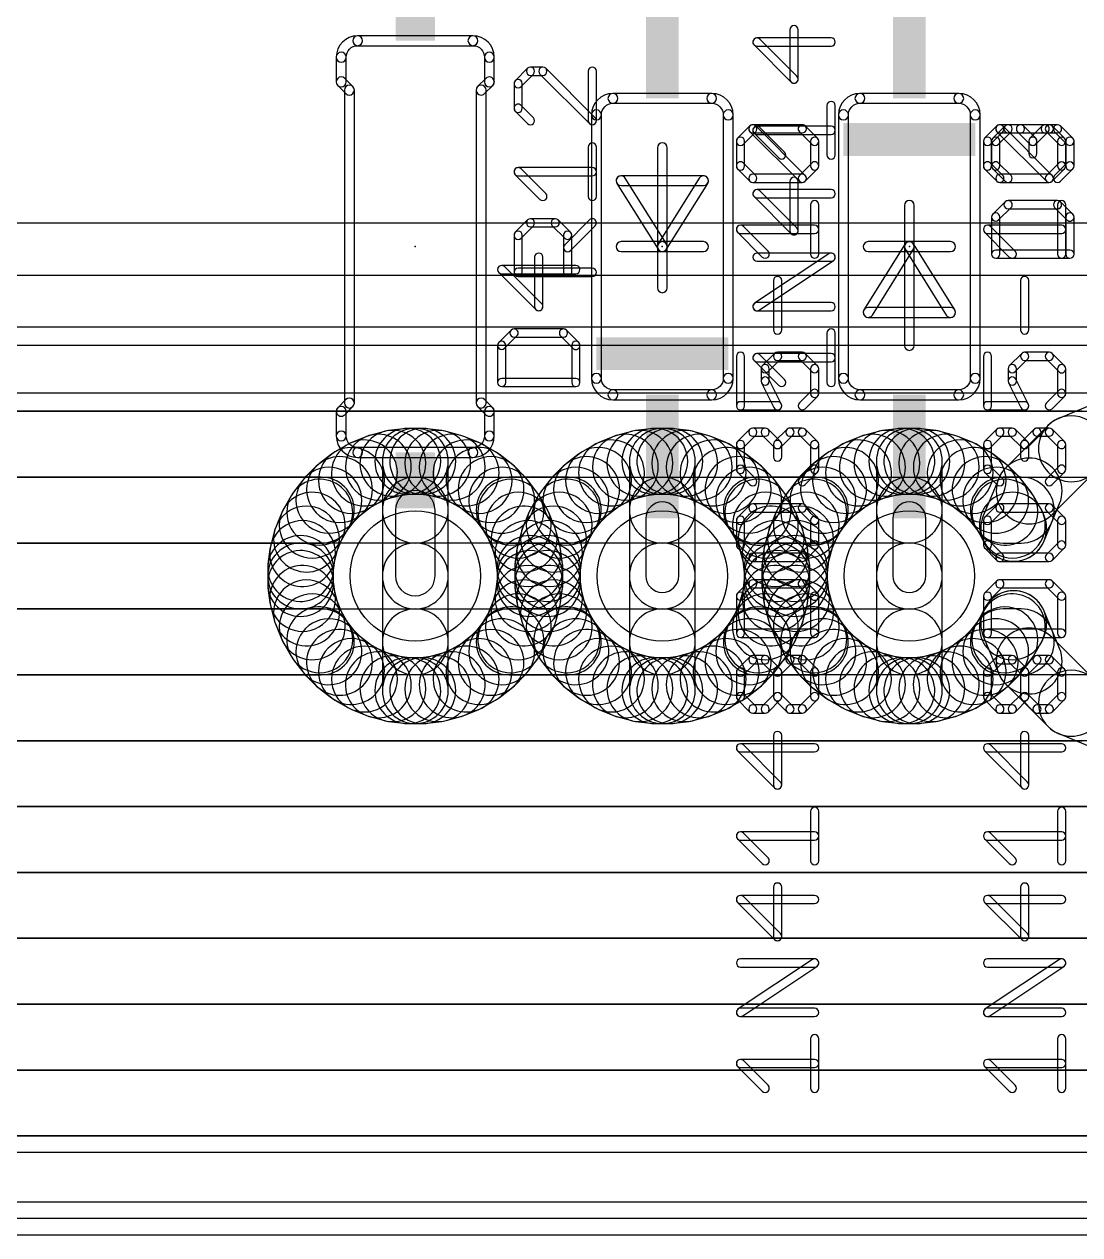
# Model space of a CAD drawing. Extents: x -1 to 100, y 0 to 80.
# Drawn here: x 71.44 to 87.72, y 0 to 18.67 of the extents above; entities that cross this region are included whole.
import ezdxf

# ---------------------------------------------------------------- set-up
doc = ezdxf.new("R2010")
doc.units = 0
for name, color, linetype in [('1', 22, 'CONTINUOUS'), ('17', 82, 'CONTINUOUS'), ('20', 7, 'CONTINUOUS'), ('21', 253, 'CONTINUOUS'), ('23', 7, 'CONTINUOUS'), ('25', 253, 'CONTINUOUS'), ('27', 253, 'CONTINUOUS'), ('51', 253, 'CONTINUOUS')]:
    doc.layers.add(name, color=color, linetype=linetype)

# ---------------------------------------------------------------- blocks, each defined once
blk = doc.blocks.new('RECT')
blk.add_solid([(-0.5, -0.5), (0.5, -0.5), (-0.5, 0.5), (0.5, 0.5)])
blk = doc.blocks.new('ROUNDP')
blk.add_circle((0, 0), 0.5)

msp = doc.modelspace()

# ---------------------------------------------------------------- linework, layer by layer
at = {"layer": '1'}
for points in [[(91.2, 15.6), (66.4, 15.6, 1), (66.4, 14.8), (91.2, 14.8, 1)], [(66.0603, 12.984), (91.5397, 12.984, 1), (91.5397, 14), (66.0603, 14, 1)], [(33.6531, 12.7), (98.1776, 12.7, 1), (98.1776, 13.716), (33.6531, 13.716, 1)], [(88.2452, 12.9437), (87.3946, 12.5914, 1), (87.7834, 11.6527), (88.634, 12.0051, 1)], [(47.1766, 11.684), (87.7579, 11.684, 1), (87.7579, 12.7), (47.1766, 12.7, 1)], [(87.2298, 12.4813), (86.5787, 11.8302, 1), (87.2972, 11.1118), (87.9482, 11.7628, 1)], [(76.7059, 12.3075), (76.4918, 12.2188, 1), (76.8806, 11.2801), (77.0947, 11.3688, 1)], [(76.9928, 12.3888), (76.7689, 12.3288, 1), (77.0318, 11.3475), (77.2557, 11.4075, 1)], [(77.2878, 12.4321), (77.058, 12.4018, 1), (77.1906, 11.3945), (77.4204, 11.4247, 1)], [(77.47, 12.4364), (77.3541, 12.4364, 1), (77.3541, 11.4204), (77.47, 11.4204, 1)], [(77.5859, 12.4364), (77.47, 12.4364, 1), (77.47, 11.4204), (77.5859, 11.4204, 1)], [(76.962, 11.9284), (76.962, 10.16, 1), (77.978, 10.16), (77.978, 11.9284, 1)], [(77.978, 10.16), (77.978, 11.9284, 1), (76.962, 11.9284), (76.962, 10.16, 1)], [(77.882, 12.4018), (77.6522, 12.4321, 1), (77.5196, 11.4247), (77.7494, 11.3945, 1)], [(78.1711, 12.3288), (77.9472, 12.3888, 1), (77.6843, 11.4075), (77.9082, 11.3475, 1)], [(78.4482, 12.2188), (78.2341, 12.3075, 1), (77.8453, 11.3688), (78.0594, 11.2801, 1)], [(80.5159, 12.3075), (80.3018, 12.2188, 1), (80.6906, 11.2801), (80.9047, 11.3688, 1)], [(80.8028, 12.3888), (80.5789, 12.3288, 1), (80.8418, 11.3475), (81.0657, 11.4075, 1)], [(81.0978, 12.4321), (80.868, 12.4018, 1), (81.0006, 11.3945), (81.2304, 11.4247, 1)], [(81.28, 12.4364), (81.1641, 12.4364, 1), (81.1641, 11.4204), (81.28, 11.4204, 1)], [(81.3959, 12.4364), (81.28, 12.4364, 1), (81.28, 11.4204), (81.3959, 11.4204, 1)], [(80.772, 11.9284), (80.772, 10.16, 1), (81.788, 10.16), (81.788, 11.9284, 1)], [(81.788, 10.16), (81.788, 11.9284, 1), (80.772, 11.9284), (80.772, 10.16, 1)], [(81.692, 12.4018), (81.4622, 12.4321, 1), (81.3296, 11.4247), (81.5594, 11.3945, 1)], [(81.9811, 12.3288), (81.7572, 12.3888, 1), (81.4943, 11.4075), (81.7182, 11.3475, 1)], [(82.2582, 12.2188), (82.0441, 12.3075, 1), (81.6553, 11.3688), (81.8694, 11.2801, 1)], [(84.3259, 12.3075), (84.1118, 12.2188, 1), (84.5006, 11.2801), (84.7147, 11.3688, 1)], [(84.6128, 12.3888), (84.3889, 12.3288, 1), (84.6518, 11.3475), (84.8757, 11.4075, 1)], [(84.9078, 12.4321), (84.678, 12.4018, 1), (84.8106, 11.3945), (85.0404, 11.4247, 1)], [(85.09, 12.4364), (84.9741, 12.4364, 1), (84.9741, 11.4204), (85.09, 11.4204, 1)], [(85.2059, 12.4364), (85.09, 12.4364, 1), (85.09, 11.4204), (85.2059, 11.4204, 1)], [(84.582, 11.9284), (84.582, 10.16, 1), (85.598, 10.16), (85.598, 11.9284, 1)], [(85.598, 10.16), (85.598, 11.9284, 1), (84.582, 11.9284), (84.582, 10.16, 1)], [(85.502, 12.4018), (85.2722, 12.4321, 1), (85.1396, 11.4247), (85.3694, 11.3945, 1)], [(85.7911, 12.3288), (85.5672, 12.3888, 1), (85.3043, 11.4075), (85.5282, 11.3475, 1)], [(86.0682, 12.2188), (85.8541, 12.3075, 1), (85.4653, 11.3688), (85.6794, 11.2801, 1)], [(76.1762, 12.0365), (75.9923, 11.8954, 1), (76.6108, 11.0894), (76.7947, 11.2305, 1)], [(76.4322, 12.1894), (76.2314, 12.0735, 1), (76.7394, 11.1936), (76.9402, 11.3095, 1)], [(78.7086, 12.0735), (78.5078, 12.1894, 1), (77.9998, 11.3095), (78.2006, 11.1936, 1)], [(78.9477, 11.8954), (78.7638, 12.0365, 1), (78.1453, 11.2305), (78.3292, 11.0894, 1)], [(79.9862, 12.0365), (79.8023, 11.8954, 1), (80.4208, 11.0894), (80.6047, 11.2305, 1)], [(80.2422, 12.1894), (80.0414, 12.0735, 1), (80.5494, 11.1936), (80.7502, 11.3095, 1)], [(82.5186, 12.0735), (82.3178, 12.1894, 1), (81.8098, 11.3095), (82.0106, 11.1936, 1)], [(82.7577, 11.8954), (82.5738, 12.0365, 1), (81.9553, 11.2305), (82.1392, 11.0894, 1)], [(83.7962, 12.0365), (83.6123, 11.8954, 1), (84.2308, 11.0894), (84.4147, 11.2305, 1)], [(84.0522, 12.1894), (83.8514, 12.0735, 1), (84.3594, 11.1936), (84.5602, 11.3095, 1)], [(86.3286, 12.0735), (86.1278, 12.1894, 1), (85.6198, 11.3095), (85.8206, 11.1936, 1)], [(86.5677, 11.8954), (86.3838, 12.0365, 1), (85.7653, 11.2305), (85.9492, 11.0894, 1)], [(75.9423, 11.8516), (75.7784, 11.6877, 1), (76.4968, 10.9693), (76.6607, 11.1332, 1)], [(79.1616, 11.6877), (78.9977, 11.8516, 1), (78.2793, 11.1332), (78.4432, 10.9693, 1)], [(79.7523, 11.8516), (79.5884, 11.6877, 1), (80.3068, 10.9693), (80.4707, 11.1332, 1)], [(82.9716, 11.6877), (82.8077, 11.8516, 1), (82.0893, 11.1332), (82.2532, 10.9693, 1)], [(83.5623, 11.8516), (83.3984, 11.6877, 1), (84.1168, 10.9693), (84.2807, 11.1332, 1)], [(86.7816, 11.6877), (86.6177, 11.8516, 1), (85.8993, 11.1332), (86.0632, 10.9693, 1)], [(86.4686, 11.6654), (86.2302, 11.0898, 1), (87.1688, 10.7009), (87.4073, 11.2766, 1)], [(75.7346, 11.6377), (75.5935, 11.4538, 1), (76.3995, 10.8353), (76.5406, 11.0192, 1)], [(79.3465, 11.4538), (79.2054, 11.6377, 1), (78.3994, 11.0192), (78.5405, 10.8353, 1)], [(79.5446, 11.6377), (79.4035, 11.4538, 1), (80.2095, 10.8353), (80.3506, 11.0192, 1)], [(83.1565, 11.4538), (83.0154, 11.6377, 1), (82.2094, 11.0192), (82.3505, 10.8353, 1)], [(83.3546, 11.6377), (83.2135, 11.4538, 1), (84.0195, 10.8353), (84.1606, 11.0192, 1)], [(86.9665, 11.4538), (86.8254, 11.6377, 1), (86.0194, 11.0192), (86.1605, 10.8353, 1)], [(47.9692, 10.668), (76.0206, 10.668, 1), (76.0206, 11.684), (47.9692, 11.684, 1)], [(75.5565, 11.3986), (75.4406, 11.1978, 1), (76.3205, 10.6898), (76.4364, 10.8906, 1)], [(77.47, 10.668), (77.47, 10.668, 1), (77.47, 11.684), (77.47, 11.684, 1)], [(78.9194, 10.668), (79.8306, 10.668, 1), (79.8306, 11.684), (78.9194, 11.684, 1)], [(79.4994, 11.1978), (79.3835, 11.3986, 1), (78.5036, 10.8906), (78.6195, 10.6898, 1)], [(79.3665, 11.3986), (79.2506, 11.1978, 1), (80.1305, 10.6898), (80.2464, 10.8906, 1)], [(81.28, 10.668), (81.28, 10.668, 1), (81.28, 11.684), (81.28, 11.684, 1)], [(82.7294, 10.668), (83.6406, 10.668, 1), (83.6406, 11.684), (82.7294, 11.684, 1)], [(83.3094, 11.1978), (83.1935, 11.3986, 1), (82.3136, 10.8906), (82.4295, 10.6898, 1)], [(83.1765, 11.3986), (83.0606, 11.1978, 1), (83.9405, 10.6898), (84.0564, 10.8906, 1)], [(85.09, 10.668), (85.09, 10.668, 1), (85.09, 11.684), (85.09, 11.684, 1)], [(86.5394, 10.668), (86.8158, 10.668, 1), (86.8158, 11.684), (86.5394, 11.684, 1)], [(87.1194, 11.1978), (87.0035, 11.3986, 1), (86.1236, 10.8906), (86.2395, 10.6898, 1)], [(75.4112, 11.1382), (75.3225, 10.9241, 1), (76.2612, 10.5353), (76.3499, 10.7494, 1)], [(79.6175, 10.9241), (79.5288, 11.1382, 1), (78.5901, 10.7494), (78.6788, 10.5353, 1)], [(79.2212, 11.1382), (79.1325, 10.9241, 1), (80.0712, 10.5353), (80.1599, 10.7494, 1)], [(83.4275, 10.9241), (83.3388, 11.1382, 1), (82.4001, 10.7494), (82.4888, 10.5353, 1)], [(83.0312, 11.1382), (82.9425, 10.9241, 1), (83.8812, 10.5353), (83.9699, 10.7494, 1)], [(87.1688, 11.0897), (87.1488, 11.1382, 1), (86.2101, 10.7494), (86.2302, 10.701, 1)], [(75.3012, 10.8611), (75.2412, 10.6372, 1), (76.2225, 10.3743), (76.2825, 10.5982, 1)], [(79.6988, 10.6372), (79.6388, 10.8611, 1), (78.6575, 10.5982), (78.7175, 10.3743, 1)], [(79.1112, 10.8611), (79.0512, 10.6372, 1), (80.0325, 10.3743), (80.0925, 10.5982, 1)], [(83.5088, 10.6372), (83.4488, 10.8611, 1), (82.4675, 10.5982), (82.5275, 10.3743, 1)], [(82.9212, 10.8611), (82.8612, 10.6372, 1), (83.8425, 10.3743), (83.9025, 10.5982, 1)], [(75.2282, 10.572), (75.1979, 10.3422, 1), (76.2053, 10.2096), (76.2355, 10.4394, 1)], [(79.7421, 10.3422), (79.7118, 10.572, 1), (78.7045, 10.4394), (78.7347, 10.2096, 1)], [(79.0382, 10.572), (79.0079, 10.3422, 1), (80.0153, 10.2096), (80.0455, 10.4394, 1)], [(83.5521, 10.3422), (83.5218, 10.572, 1), (82.5145, 10.4394), (82.5447, 10.2096, 1)], [(82.8482, 10.572), (82.8179, 10.3422, 1), (83.8253, 10.2096), (83.8555, 10.4394, 1)], [(48.1868, 9.652), (77.47, 9.652, 1), (77.47, 10.668), (48.1868, 10.668, 1)], [(75.1936, 10.2759), (75.1936, 10.16, 1), (76.2096, 10.16), (76.2096, 10.2759, 1)], [(75.7016, 9.652), (77.47, 9.652, 1), (77.47, 10.668), (75.7016, 10.668, 1)], [(77.47, 10.668), (75.7016, 10.668, 1), (75.7016, 9.652), (77.47, 9.652, 1)], [(75.1936, 10.16), (75.1936, 10.0441, 1), (76.2096, 10.0441), (76.2096, 10.16, 1)], [(77.978, 8.3916), (77.978, 10.16, 1), (76.962, 10.16), (76.962, 8.3916, 1)], [(77.47, 9.652), (77.47, 9.652, 1), (77.47, 10.668), (77.47, 10.668, 1)], [(76.962, 10.16), (76.962, 8.3916, 1), (77.978, 8.3916), (77.978, 10.16, 1)], [(79.2384, 10.668), (77.47, 10.668, 1), (77.47, 9.652), (79.2384, 9.652, 1)], [(77.978, 10.16), (77.978, 10.16, 1), (76.962, 10.16), (76.962, 10.16, 1)], [(77.47, 9.652), (79.2384, 9.652, 1), (79.2384, 10.668), (77.47, 10.668, 1)], [(77.47, 10.668), (77.47, 10.668, 1), (77.47, 9.652), (77.47, 9.652, 1)], [(76.962, 10.16), (76.962, 10.16, 1), (77.978, 10.16), (77.978, 10.16, 1)], [(77.47, 9.652), (81.28, 9.652, 1), (81.28, 10.668), (77.47, 10.668, 1)], [(79.7464, 10.16), (79.7464, 10.2759, 1), (78.7304, 10.2759), (78.7304, 10.16, 1)], [(79.7464, 10.0441), (79.7464, 10.16, 1), (78.7304, 10.16), (78.7304, 10.0441, 1)], [(79.0036, 10.2759), (79.0036, 10.16, 1), (80.0196, 10.16), (80.0196, 10.2759, 1)], [(79.5116, 9.652), (81.28, 9.652, 1), (81.28, 10.668), (79.5116, 10.668, 1)], [(81.28, 10.668), (79.5116, 10.668, 1), (79.5116, 9.652), (81.28, 9.652, 1)], [(79.0036, 10.16), (79.0036, 10.0441, 1), (80.0196, 10.0441), (80.0196, 10.16, 1)], [(81.788, 8.3916), (81.788, 10.16, 1), (80.772, 10.16), (80.772, 8.3916, 1)], [(81.28, 9.652), (81.28, 9.652, 1), (81.28, 10.668), (81.28, 10.668, 1)], [(80.772, 10.16), (80.772, 8.3916, 1), (81.788, 8.3916), (81.788, 10.16, 1)], [(83.0484, 10.668), (81.28, 10.668, 1), (81.28, 9.652), (83.0484, 9.652, 1)], [(81.788, 10.16), (81.788, 10.16, 1), (80.772, 10.16), (80.772, 10.16, 1)], [(81.28, 9.652), (83.0484, 9.652, 1), (83.0484, 10.668), (81.28, 10.668, 1)], [(81.28, 10.668), (81.28, 10.668, 1), (81.28, 9.652), (81.28, 9.652, 1)], [(80.772, 10.16), (80.772, 10.16, 1), (81.788, 10.16), (81.788, 10.16, 1)], [(81.28, 9.652), (85.09, 9.652, 1), (85.09, 10.668), (81.28, 10.668, 1)], [(83.5564, 10.16), (83.5564, 10.2759, 1), (82.5404, 10.2759), (82.5404, 10.16, 1)], [(83.5564, 10.0441), (83.5564, 10.16, 1), (82.5404, 10.16), (82.5404, 10.0441, 1)], [(82.8136, 10.2759), (82.8136, 10.16, 1), (83.8296, 10.16), (83.8296, 10.2759, 1)], [(83.3216, 9.652), (85.09, 9.652, 1), (85.09, 10.668), (83.3216, 10.668, 1)], [(85.09, 10.668), (83.3216, 10.668, 1), (83.3216, 9.652), (85.09, 9.652, 1)], [(82.8136, 10.16), (82.8136, 10.0441, 1), (83.8296, 10.0441), (83.8296, 10.16, 1)], [(85.598, 8.3916), (85.598, 10.16, 1), (84.582, 10.16), (84.582, 8.3916, 1)], [(85.09, 9.652), (85.09, 9.652, 1), (85.09, 10.668), (85.09, 10.668, 1)], [(84.582, 10.16), (84.582, 8.3916, 1), (85.598, 8.3916), (85.598, 10.16, 1)], [(85.09, 10.668), (85.09, 10.668, 1), (85.09, 9.652), (85.09, 9.652, 1)], [(84.582, 10.16), (84.582, 10.16, 1), (85.598, 10.16), (85.598, 10.16, 1)], [(75.1979, 9.9778), (75.2282, 9.748, 1), (76.2355, 9.8806), (76.2053, 10.1104, 1)], [(79.7118, 9.748), (79.7421, 9.9778, 1), (78.7347, 10.1104), (78.7045, 9.8806, 1)], [(79.0079, 9.9778), (79.0382, 9.748, 1), (80.0455, 9.8806), (80.0153, 10.1104, 1)], [(83.5218, 9.748), (83.5521, 9.9778, 1), (82.5447, 10.1104), (82.5145, 9.8806, 1)], [(82.8179, 9.9778), (82.8482, 9.748, 1), (83.8555, 9.8806), (83.8253, 10.1104, 1)], [(75.2412, 9.6828), (75.3012, 9.4589, 1), (76.2825, 9.7218), (76.2225, 9.9457, 1)], [(79.6388, 9.4589), (79.6988, 9.6828, 1), (78.7175, 9.9457), (78.6575, 9.7218, 1)], [(79.0512, 9.6828), (79.1112, 9.4589, 1), (80.0925, 9.7218), (80.0325, 9.9457, 1)], [(83.4488, 9.4589), (83.5088, 9.6828, 1), (82.5275, 9.9457), (82.4675, 9.7218, 1)], [(82.8612, 9.6828), (82.9212, 9.4589, 1), (83.9025, 9.7218), (83.8425, 9.9457, 1)], [(75.3225, 9.3959), (75.4112, 9.1818, 1), (76.3499, 9.5706), (76.2612, 9.7847, 1)], [(79.5288, 9.1818), (79.6175, 9.3959, 1), (78.6788, 9.7847), (78.5901, 9.5706, 1)], [(79.1325, 9.3959), (79.2212, 9.1818, 1), (80.1599, 9.5706), (80.0712, 9.7847, 1)], [(83.3388, 9.1818), (83.4275, 9.3959, 1), (82.4888, 9.7847), (82.4001, 9.5706, 1)], [(82.9425, 9.3959), (83.0312, 9.1818, 1), (83.9699, 9.5706), (83.8812, 9.7847, 1)], [(87.1488, 9.1818), (87.1688, 9.2303, 1), (86.2302, 9.619), (86.2101, 9.5706, 1)], [(86.2302, 9.2302), (86.4686, 8.6546, 1), (87.4073, 9.0434), (87.1688, 9.619, 1)], [(75.4406, 9.1222), (75.5565, 8.9214, 1), (76.4364, 9.4294), (76.3205, 9.6302, 1)], [(79.3835, 8.9214), (79.4994, 9.1222, 1), (78.6195, 9.6302), (78.5036, 9.4294, 1)], [(79.2506, 9.1222), (79.3665, 8.9214, 1), (80.2464, 9.4294), (80.1305, 9.6302, 1)], [(83.1935, 8.9214), (83.3094, 9.1222, 1), (82.4295, 9.6302), (82.3136, 9.4294, 1)], [(83.0606, 9.1222), (83.1765, 8.9214, 1), (84.0564, 9.4294), (83.9405, 9.6302, 1)], [(87.0035, 8.9214), (87.1194, 9.1222, 1), (86.2395, 9.6302), (86.1236, 9.4294, 1)], [(47.9692, 8.636), (76.0206, 8.636, 1), (76.0206, 9.652), (47.9692, 9.652, 1)], [(75.5935, 8.8662), (75.7346, 8.6823, 1), (76.5406, 9.3008), (76.3995, 9.4847, 1)], [(77.47, 8.636), (77.47, 8.636, 1), (77.47, 9.652), (77.47, 9.652, 1)], [(79.2054, 8.6823), (79.3465, 8.8662, 1), (78.5405, 9.4847), (78.3994, 9.3008, 1)], [(78.9194, 8.636), (79.8306, 8.636, 1), (79.8306, 9.652), (78.9194, 9.652, 1)], [(79.4035, 8.8662), (79.5446, 8.6823, 1), (80.3506, 9.3008), (80.2095, 9.4847, 1)], [(81.28, 8.636), (81.28, 8.636, 1), (81.28, 9.652), (81.28, 9.652, 1)], [(83.0154, 8.6823), (83.1565, 8.8662, 1), (82.3505, 9.4847), (82.2094, 9.3008, 1)], [(82.7294, 8.636), (83.6406, 8.636, 1), (83.6406, 9.652), (82.7294, 9.652, 1)], [(83.2135, 8.8662), (83.3546, 8.6823, 1), (84.1606, 9.3008), (84.0195, 9.4847, 1)], [(85.09, 8.636), (85.09, 8.636, 1), (85.09, 9.652), (85.09, 9.652, 1)], [(86.8254, 8.6823), (86.9665, 8.8662, 1), (86.1605, 9.4847), (86.0194, 9.3008, 1)], [(86.5394, 8.636), (86.8158, 8.636, 1), (86.8158, 9.652), (86.5394, 9.652, 1)], [(75.7784, 8.6323), (75.9423, 8.4684, 1), (76.6607, 9.1868), (76.4968, 9.3507, 1)], [(75.9923, 8.4246), (76.1762, 8.2835, 1), (76.7947, 9.0895), (76.6108, 9.2306, 1)], [(78.7638, 8.2835), (78.9477, 8.4246, 1), (78.3292, 9.2306), (78.1453, 9.0895, 1)], [(78.9977, 8.4684), (79.1616, 8.6323, 1), (78.4432, 9.3507), (78.2793, 9.1868, 1)], [(79.5884, 8.6323), (79.7523, 8.4684, 1), (80.4707, 9.1868), (80.3068, 9.3507, 1)], [(79.8023, 8.4246), (79.9862, 8.2835, 1), (80.6047, 9.0895), (80.4208, 9.2306, 1)], [(82.5738, 8.2835), (82.7577, 8.4246, 1), (82.1392, 9.2306), (81.9553, 9.0895, 1)], [(82.8077, 8.4684), (82.9716, 8.6323, 1), (82.2532, 9.3507), (82.0893, 9.1868, 1)], [(83.3984, 8.6323), (83.5623, 8.4684, 1), (84.2807, 9.1868), (84.1168, 9.3507, 1)], [(83.6123, 8.4246), (83.7962, 8.2835, 1), (84.4147, 9.0895), (84.2308, 9.2306, 1)], [(86.3838, 8.2835), (86.5677, 8.4246, 1), (85.9492, 9.2306), (85.7653, 9.0895, 1)], [(86.6177, 8.4684), (86.7816, 8.6323, 1), (86.0632, 9.3507), (85.8993, 9.1868, 1)], [(86.5787, 8.4898), (87.2298, 7.8387, 1), (87.9482, 8.5572), (87.2972, 9.2082, 1)], [(76.2314, 8.2465), (76.4322, 8.1306, 1), (76.9402, 9.0105), (76.7394, 9.1264, 1)], [(78.5078, 8.1306), (78.7086, 8.2465, 1), (78.2006, 9.1264), (77.9998, 9.0105, 1)], [(80.0414, 8.2465), (80.2422, 8.1306, 1), (80.7502, 9.0105), (80.5494, 9.1264, 1)], [(82.3178, 8.1306), (82.5186, 8.2465, 1), (82.0106, 9.1264), (81.8098, 9.0105, 1)], [(83.8514, 8.2465), (84.0522, 8.1306, 1), (84.5602, 9.0105), (84.3594, 9.1264, 1)], [(86.1278, 8.1306), (86.3286, 8.2465, 1), (85.8206, 9.1264), (85.6198, 9.0105, 1)], [(76.4918, 8.1012), (76.7059, 8.0125, 1), (77.0947, 8.9512), (76.8806, 9.0399, 1)], [(76.7689, 7.9912), (76.9928, 7.9312, 1), (77.2557, 8.9125), (77.0318, 8.9725, 1)], [(77.9472, 7.9312), (78.1711, 7.9912, 1), (77.9082, 8.9725), (77.6843, 8.9125, 1)], [(78.2341, 8.0125), (78.4482, 8.1012, 1), (78.0594, 9.0399), (77.8453, 8.9512, 1)], [(80.3018, 8.1012), (80.5159, 8.0125, 1), (80.9047, 8.9512), (80.6906, 9.0399, 1)], [(80.5789, 7.9912), (80.8028, 7.9312, 1), (81.0657, 8.9125), (80.8418, 8.9725, 1)], [(81.7572, 7.9312), (81.9811, 7.9912, 1), (81.7182, 8.9725), (81.4943, 8.9125, 1)], [(82.0441, 8.0125), (82.2582, 8.1012, 1), (81.8694, 9.0399), (81.6553, 8.9512, 1)], [(84.1118, 8.1012), (84.3259, 8.0125, 1), (84.7147, 8.9512), (84.5006, 9.0399, 1)], [(84.3889, 7.9912), (84.6128, 7.9312, 1), (84.8757, 8.9125), (84.6518, 8.9725, 1)], [(85.5672, 7.9312), (85.7911, 7.9912, 1), (85.5282, 8.9725), (85.3043, 8.9125, 1)], [(85.8541, 8.0125), (86.0682, 8.1012, 1), (85.6794, 9.0399), (85.4653, 8.9512, 1)], [(77.058, 7.9182), (77.2878, 7.8879, 1), (77.4204, 8.8953), (77.1906, 8.9255, 1)], [(77.3541, 7.8836), (77.47, 7.8836, 1), (77.47, 8.8996), (77.3541, 8.8996, 1)], [(77.47, 7.8836), (77.5859, 7.8836, 1), (77.5859, 8.8996), (77.47, 8.8996, 1)], [(77.6522, 7.8879), (77.882, 7.9182, 1), (77.7494, 8.9255), (77.5196, 8.8953, 1)], [(80.868, 7.9182), (81.0978, 7.8879, 1), (81.2304, 8.8953), (81.0006, 8.9255, 1)], [(81.1641, 7.8836), (81.28, 7.8836, 1), (81.28, 8.8996), (81.1641, 8.8996, 1)], [(81.28, 7.8836), (81.3959, 7.8836, 1), (81.3959, 8.8996), (81.28, 8.8996, 1)], [(81.4622, 7.8879), (81.692, 7.9182, 1), (81.5594, 8.9255), (81.3296, 8.8953, 1)], [(84.678, 7.9182), (84.9078, 7.8879, 1), (85.0404, 8.8953), (84.8106, 8.9255, 1)], [(84.9741, 7.8836), (85.09, 7.8836, 1), (85.09, 8.8996), (84.9741, 8.8996, 1)], [(85.09, 7.8836), (85.2059, 7.8836, 1), (85.2059, 8.8996), (85.09, 8.8996, 1)], [(85.2722, 7.8879), (85.502, 7.9182, 1), (85.3694, 8.9255), (85.1396, 8.8953, 1)], [(47.1766, 7.62), (87.7579, 7.62, 1), (87.7579, 8.636), (47.1766, 8.636, 1)], [(87.3946, 7.7286), (88.2452, 7.3763, 1), (88.634, 8.3149), (87.7834, 8.6673, 1)], [(45.6277, 6.604), (98.0808, 6.604, 1), (98.0808, 7.62), (45.6277, 7.62, 1)], [(45.7296, 5.588), (98.0647, 5.588, 1), (98.0647, 6.604), (45.7296, 6.604, 1)], [(45.4078, 4.572), (98.0486, 4.572, 1), (98.0486, 5.588), (45.4078, 5.588, 1)], [(44.3379, 3.556), (98.0324, 3.556, 1), (98.0324, 4.572), (44.3379, 4.572, 1)], [(-0.4595, 2.54), (98.0163, 2.54, 1), (98.0163, 3.556), (-0.4595, 3.556, 1)], [(-0.4757, 1.524), (98.0002, 1.524, 1), (98.0002, 2.54), (-0.4757, 2.54, 1)], [(-0.4918, 0.508), (97.984, 0.508, 1), (97.984, 1.524), (-0.4918, 1.524, 1)], [(97.98, 1.27), (-0.4958, 1.27, 1), (-0.4958, 0.254), (97.98, 0.254, 1)]]:
    msp.add_lwpolyline(points, format="xyb", close=True, dxfattribs=at)
at = {"layer": '20'}
msp.add_line((-1.27, 0), (98.73, 0), dxfattribs=at)
at = {"layer": '21'}
for points in [[(76.581, 18.3388, 1), (76.581, 18.4912, 0.4142), (76.2508, 18.161, 1), (76.4032, 18.161, -0.4142)], [(76.581, 18.3388), (78.359, 18.3388, 1), (78.359, 18.4912), (76.581, 18.4912, 1)], [(78.5368, 18.161, 1), (78.6892, 18.161, 0.4142), (78.359, 18.4912, 1), (78.359, 18.3388, -0.4142)], [(76.2508, 18.161), (76.2508, 17.78, 1), (76.4032, 17.78), (76.4032, 18.161, 1)], [(78.5368, 18.161), (78.5368, 17.78, 1), (78.6892, 17.78), (78.6892, 18.161, 1)], [(76.5079, 17.7069), (76.3809, 17.8339, 1), (76.2731, 17.7261), (76.4001, 17.5991, 1)], [(78.5399, 17.5991), (78.6669, 17.7261, 1), (78.5591, 17.8339), (78.4321, 17.7069, 1)], [(76.5302, 12.827), (76.5302, 17.653, 1), (76.3778, 17.653), (76.3778, 12.827, 1)], [(78.5622, 12.827), (78.5622, 17.653, 1), (78.4098, 17.653), (78.4098, 12.827, 1)], [(80.518, 17.4498, 1), (80.518, 17.6022, 0.4142), (80.1878, 17.272, 1), (80.3402, 17.272, -0.4142)], [(82.042, 17.6022), (80.518, 17.6022, 1), (80.518, 17.4498), (82.042, 17.4498, 1)], [(82.2198, 17.272, 1), (82.3722, 17.272, 0.4142), (82.042, 17.6022, 1), (82.042, 17.4498, -0.4142)], [(84.328, 17.4498, 1), (84.328, 17.6022, 0.4142), (83.9978, 17.272, 1), (84.1502, 17.272, -0.4142)], [(85.852, 17.6022), (84.328, 17.6022, 1), (84.328, 17.4498), (85.852, 17.4498, 1)], [(86.0298, 17.272, 1), (86.1822, 17.272, 0.4142), (85.852, 17.6022, 1), (85.852, 17.4498, -0.4142)], [(80.3402, 13.208), (80.3402, 17.272, 1), (80.1878, 17.272), (80.1878, 13.208, 1)], [(82.3722, 13.208), (82.3722, 17.272, 1), (82.2198, 17.272), (82.2198, 13.208, 1)], [(83.9978, 17.272), (83.9978, 13.208, 1), (84.1502, 13.208), (84.1502, 17.272, 1)], [(86.0298, 17.272), (86.0298, 13.208, 1), (86.1822, 13.208), (86.1822, 17.272, 1)], [(81.3562, 15.24), (81.3562, 16.764, 1), (81.2038, 16.764), (81.2038, 15.24, 1)], [(80.645, 16.1798), (81.915, 16.1798, 1), (81.915, 16.3322), (80.645, 16.3322, 1)], [(81.3446, 15.2804), (80.7096, 16.2964, 1), (80.5804, 16.2156), (81.2154, 15.1996, 1)], [(81.8504, 16.2964), (81.2154, 15.2804, 1), (81.3446, 15.1996), (81.9796, 16.2156, 1)], [(85.0138, 15.875), (85.0138, 15.24, 1), (85.1662, 15.24), (85.1662, 15.875, 1)], [(80.645, 15.1638), (81.28, 15.1638, 1), (81.28, 15.3162), (80.645, 15.3162, 1)], [(81.3562, 14.605), (81.3562, 15.24, 1), (81.2038, 15.24), (81.2038, 14.605, 1)], [(81.28, 15.1638), (81.915, 15.1638, 1), (81.915, 15.3162), (81.28, 15.3162, 1)], [(84.5196, 14.1836), (85.1546, 15.1996, 1), (85.0254, 15.2804), (84.3904, 14.2644, 1)], [(85.09, 15.3162), (84.455, 15.3162, 1), (84.455, 15.1638), (85.09, 15.1638, 1)], [(85.0138, 15.24), (85.0138, 13.716, 1), (85.1662, 13.716), (85.1662, 15.24, 1)], [(85.0254, 15.1996), (85.6604, 14.1836, 1), (85.7896, 14.2644), (85.1546, 15.2804, 1)], [(85.725, 15.3162), (85.09, 15.3162, 1), (85.09, 15.1638), (85.725, 15.1638, 1)], [(85.725, 14.3002), (84.455, 14.3002, 1), (84.455, 14.1478), (85.725, 14.1478, 1)], [(80.3402, 13.208, 1), (80.1878, 13.208, 0.4142), (80.518, 12.8778, 1), (80.518, 13.0302, -0.4142)], [(82.042, 13.0302, 1), (82.042, 12.8778, 0.4142), (82.3722, 13.208, 1), (82.2198, 13.208, -0.4142)], [(84.1502, 13.208, 1), (83.9978, 13.208, 0.4142), (84.328, 12.8778, 1), (84.328, 13.0302, -0.4142)], [(85.852, 13.0302, 1), (85.852, 12.8778, 0.4142), (86.1822, 13.208, 1), (86.0298, 13.208, -0.4142)], [(76.4001, 12.8809), (76.2731, 12.7539, 1), (76.3809, 12.6461), (76.5079, 12.7731, 1)], [(78.4321, 12.7731), (78.5591, 12.6461, 1), (78.6669, 12.7539), (78.5399, 12.8809, 1)], [(80.518, 12.8778), (82.042, 12.8778, 1), (82.042, 13.0302), (80.518, 13.0302, 1)], [(84.328, 12.8778), (85.852, 12.8778, 1), (85.852, 13.0302), (84.328, 13.0302, 1)], [(76.4032, 12.319), (76.4032, 12.7, 1), (76.2508, 12.7), (76.2508, 12.319, 1)], [(78.6892, 12.319), (78.6892, 12.7, 1), (78.5368, 12.7), (78.5368, 12.319, 1)], [(76.4032, 12.319, 1), (76.2508, 12.319, 0.4142), (76.581, 11.9888, 1), (76.581, 12.1412, -0.4142)], [(78.359, 12.1412, 1), (78.359, 11.9888, 0.4142), (78.6892, 12.319, 1), (78.5368, 12.319, -0.4142)], [(76.581, 11.9888), (78.359, 11.9888, 1), (78.359, 12.1412), (76.581, 12.1412, 1)]]:
    msp.add_lwpolyline(points, format="xyb", close=True, dxfattribs=at)
at = {"layer": '23'}
for p in [(77.47, 15.24), (81.28, 15.24), (85.09, 15.24)]:
    msp.add_point(p, dxfattribs=at)
at = {"layer": '25'}
for points in [[(79.2023, 17.9896), (79.0116, 17.799, 1), (79.1014, 17.7092), (79.2921, 17.8998, 1)], [(79.4378, 18.0082), (79.2472, 18.0082, 1), (79.2472, 17.8812), (79.4378, 17.8812, 1)], [(80.2454, 17.227), (79.4828, 17.9896, 1), (79.3929, 17.8998), (80.1556, 17.1372, 1)], [(80.137, 17.9447), (80.137, 17.1821, 1), (80.264, 17.1821), (80.264, 17.9447, 1)], [(78.993, 17.7541), (78.993, 17.3728, 1), (79.12, 17.3728), (79.12, 17.7541, 1)], [(79.0116, 17.3279), (79.2023, 17.1372, 1), (79.2921, 17.227), (79.1014, 17.4177, 1)], [(86.4674, 16.8202), (86.6581, 17.0108, 1), (86.5683, 17.1007), (86.3776, 16.91, 1)], [(86.6132, 16.9922), (86.8038, 16.9922, 1), (86.8038, 17.1193), (86.6132, 17.1193, 1)], [(86.7589, 17.0108), (86.9496, 16.8202, 1), (87.0394, 16.91), (86.8488, 17.1007, 1)], [(87.0394, 16.8202), (87.2301, 17.0108, 1), (87.1403, 17.1007), (86.9496, 16.91, 1)], [(87.1852, 16.9922), (87.3758, 16.9922, 1), (87.3758, 17.1193), (87.1852, 17.1193, 1)], [(87.3309, 17.0108), (87.5216, 16.8202, 1), (87.6114, 16.91), (87.4207, 17.1007, 1)], [(80.264, 16.0127), (80.264, 16.7753, 1), (80.137, 16.7753), (80.137, 16.0127, 1)], [(86.486, 16.4838), (86.486, 16.8651, 1), (86.359, 16.8651), (86.359, 16.4838, 1)], [(86.931, 16.8651), (86.931, 16.6744, 1), (87.058, 16.6744), (87.058, 16.8651, 1)], [(87.503, 16.8651), (87.503, 16.4838, 1), (87.63, 16.4838), (87.63, 16.8651, 1)], [(79.4828, 16.0576), (79.1014, 16.4389, 1), (79.0116, 16.3491), (79.3929, 15.9678, 1)], [(79.0565, 16.3305), (80.2005, 16.3305, 1), (80.2005, 16.4575), (79.0565, 16.4575, 1)], [(86.6581, 16.338), (86.4674, 16.5287, 1), (86.3776, 16.4389), (86.5683, 16.2482, 1)], [(87.5216, 16.5287), (87.3309, 16.338, 1), (87.4207, 16.2482), (87.6114, 16.4389, 1)], [(86.5683, 15.9313), (86.3776, 15.7406, 1), (86.4674, 15.6508), (86.6581, 15.8415, 1)], [(87.3758, 15.9499), (86.6132, 15.9499, 1), (86.6132, 15.8229), (87.3758, 15.8229, 1)], [(87.6114, 15.7406), (87.4207, 15.9313, 1), (87.3309, 15.8415), (87.5216, 15.6508, 1)], [(86.359, 15.6957), (86.359, 15.1237, 1), (86.486, 15.1237), (86.486, 15.6957, 1)], [(87.63, 15.1237), (87.63, 15.6957, 1), (87.503, 15.6957), (87.503, 15.1237, 1)], [(79.1014, 15.3704), (79.2921, 15.5611, 1), (79.2023, 15.6509), (79.0116, 15.4602, 1)], [(79.2472, 15.5425), (79.6285, 15.5425, 1), (79.6285, 15.6695), (79.2472, 15.6695, 1)], [(79.5836, 15.5611), (79.7743, 15.3704, 1), (79.8641, 15.4602), (79.6734, 15.6509, 1)], [(79.8641, 15.1797), (80.2454, 15.5611, 1), (80.1556, 15.6509), (79.7743, 15.2695, 1)], [(79.12, 14.8433), (79.12, 15.4153, 1), (78.993, 15.4153), (78.993, 14.8433, 1)], [(79.7557, 15.4153), (79.7557, 14.8433, 1), (79.8827, 14.8433), (79.8827, 15.4153, 1)], [(79.438, 14.3139), (79.438, 15.0765, 1), (79.311, 15.0765), (79.311, 14.3139, 1)], [(86.4225, 15.0602), (87.5665, 15.0602, 1), (87.5665, 15.1872), (86.4225, 15.1872, 1)], [(79.9465, 14.9494), (78.8025, 14.9494, 1), (78.8025, 14.8224), (79.9465, 14.8224, 1)], [(78.7576, 14.841), (79.3296, 14.269, 1), (79.4194, 14.3588), (78.8474, 14.9308, 1)], [(80.2005, 14.9068), (79.0565, 14.9068, 1), (79.0565, 14.7798), (80.2005, 14.7798, 1)], [(78.9483, 13.9521), (78.7576, 13.7614, 1), (78.8474, 13.6716), (79.0381, 13.8622, 1)], [(79.7558, 13.9707), (78.9932, 13.9707, 1), (78.9932, 13.8437), (79.7558, 13.8437, 1)], [(79.9914, 13.7614), (79.8007, 13.9521, 1), (79.7109, 13.8622), (79.9016, 13.6716, 1)], [(78.739, 13.7165), (78.739, 13.1445, 1), (78.866, 13.1445), (78.866, 13.7165, 1)], [(80.01, 13.1445), (80.01, 13.7165, 1), (79.883, 13.7165), (79.883, 13.1445, 1)], [(78.8025, 13.081), (79.9465, 13.081, 1), (79.9465, 13.208), (78.8025, 13.208, 1)]]:
    msp.add_lwpolyline(points, format="xyb", close=True, dxfattribs=at)
at = {"layer": '27'}
for points in [[(83.375, 17.8221), (83.375, 18.5847, 1), (83.248, 18.5847), (83.248, 17.8221, 1)], [(83.8835, 18.4576), (82.7395, 18.4576, 1), (82.7395, 18.3306), (83.8835, 18.3306, 1)], [(82.6946, 18.3492), (83.2666, 17.7772, 1), (83.3564, 17.867), (82.7844, 18.439, 1)], [(83.947, 16.6527), (83.947, 17.4153, 1), (83.82, 17.4153), (83.82, 16.6527, 1)], [(82.5304, 16.8202), (82.7211, 17.0108, 1), (82.6313, 17.1006), (82.4406, 16.91, 1)], [(82.6762, 16.9922), (83.4388, 16.9922, 1), (83.4388, 17.1192), (82.6762, 17.1192, 1)], [(83.4837, 16.338), (82.7211, 17.1006, 1), (82.6313, 17.0108), (83.3939, 16.2482, 1)], [(83.1658, 16.6976), (82.7844, 17.0789, 1), (82.6946, 16.9891), (83.0759, 16.6078, 1)], [(82.7395, 16.9705), (83.8835, 16.9705, 1), (83.8835, 17.0975), (82.7395, 17.0975, 1)], [(83.3939, 17.0108), (83.5846, 16.8202, 1), (83.6744, 16.91), (83.4837, 17.1006, 1)], [(86.3404, 16.8202), (86.5311, 17.0108, 1), (86.4413, 17.1006), (86.2506, 16.91, 1)], [(86.4862, 16.9922), (87.2488, 16.9922, 1), (87.2488, 17.1192), (86.4862, 17.1192, 1)], [(87.2937, 16.338), (86.5311, 17.1006, 1), (86.4413, 17.0108), (87.2039, 16.2482, 1)], [(87.2039, 17.0108), (87.3946, 16.8202, 1), (87.4844, 16.91), (87.2937, 17.1006, 1)], [(82.549, 16.4837), (82.549, 16.8651, 1), (82.422, 16.8651), (82.422, 16.4837, 1)], [(83.566, 16.8651), (83.566, 16.4837, 1), (83.693, 16.4837), (83.693, 16.8651, 1)], [(86.359, 16.4837), (86.359, 16.8651, 1), (86.232, 16.8651), (86.232, 16.4837, 1)], [(87.376, 16.8651), (87.376, 16.4837, 1), (87.503, 16.4837), (87.503, 16.8651, 1)], [(82.7211, 16.338), (82.5304, 16.5286, 1), (82.4406, 16.4388), (82.6313, 16.2482, 1)], [(83.5846, 16.5286), (83.3939, 16.338, 1), (83.4837, 16.2482), (83.6744, 16.4388, 1)], [(86.5311, 16.338), (86.3404, 16.5286, 1), (86.2506, 16.4388), (86.4413, 16.2482, 1)], [(87.3946, 16.5286), (87.2039, 16.338, 1), (87.2937, 16.2482), (87.4844, 16.4388, 1)], [(83.4388, 16.3566), (82.6762, 16.3566, 1), (82.6762, 16.2296), (83.4388, 16.2296, 1)], [(83.375, 15.4833), (83.375, 16.2459, 1), (83.248, 16.2459), (83.248, 15.4833, 1)], [(87.2488, 16.3566), (86.4862, 16.3566, 1), (86.4862, 16.2296), (87.2488, 16.2296, 1)], [(83.8835, 16.1188), (82.7395, 16.1188, 1), (82.7395, 15.9918), (83.8835, 15.9918, 1)], [(82.6946, 16.0104), (83.2666, 15.4384, 1), (83.3564, 15.5282), (82.7844, 16.1002, 1)], [(83.693, 15.1237), (83.693, 15.8863, 1), (83.566, 15.8863), (83.566, 15.1237, 1)], [(87.503, 15.1237), (87.503, 15.8863, 1), (87.376, 15.8863), (87.376, 15.1237, 1)], [(82.9118, 15.1686), (82.5304, 15.5499, 1), (82.4406, 15.4601), (82.8219, 15.0788, 1)], [(82.4855, 15.4415), (83.6295, 15.4415, 1), (83.6295, 15.5685), (82.4855, 15.5685, 1)], [(86.7218, 15.1686), (86.3404, 15.5499, 1), (86.2506, 15.4601), (86.6319, 15.0788, 1)], [(86.2955, 15.4415), (87.4395, 15.4415, 1), (87.4395, 15.5685), (86.2955, 15.5685, 1)], [(82.7747, 14.2611), (83.9187, 15.0237, 1), (83.8483, 15.1294), (82.7043, 14.3667, 1)], [(83.8835, 15.14), (82.7395, 15.14, 1), (82.7395, 15.013), (83.8835, 15.013, 1)], [(83.121, 13.9543), (83.121, 14.7169, 1), (82.994, 14.7169), (82.994, 13.9543, 1)], [(86.931, 13.9543), (86.931, 14.7169, 1), (86.804, 14.7169), (86.804, 13.9543, 1)], [(83.8835, 14.3774), (82.7395, 14.3774, 1), (82.7395, 14.2504), (83.8835, 14.2504, 1)], [(83.947, 13.1445), (83.947, 13.9072, 1), (83.82, 13.9072), (83.82, 13.1445, 1)], [(82.422, 13.5475), (82.422, 12.7849, 1), (82.549, 12.7849), (82.549, 13.5475, 1)], [(83.1658, 13.1894), (82.7844, 13.5707, 1), (82.6946, 13.4809), (83.0759, 13.0996, 1)], [(82.7395, 13.4623), (83.8835, 13.4623, 1), (83.8835, 13.5893), (82.7395, 13.5893, 1)], [(82.9118, 13.312), (83.1024, 13.5026, 1), (83.0126, 13.5924), (82.8219, 13.4018, 1)], [(83.0575, 13.484), (83.4388, 13.484, 1), (83.4388, 13.611), (83.0575, 13.611, 1)], [(83.3939, 13.5026), (83.5846, 13.312, 1), (83.6744, 13.4018), (83.4837, 13.5924, 1)], [(86.232, 13.5475), (86.232, 12.7849, 1), (86.359, 12.7849), (86.359, 13.5475, 1)], [(86.7218, 13.312), (86.9124, 13.5026, 1), (86.8226, 13.5924), (86.6319, 13.4018, 1)], [(86.8675, 13.484), (87.2488, 13.484, 1), (87.2488, 13.611), (86.8675, 13.611, 1)], [(87.2039, 13.5026), (87.3946, 13.312, 1), (87.4844, 13.4018), (87.2937, 13.5924, 1)], [(82.9304, 13.1662), (82.9304, 13.3569, 1), (82.8033, 13.3569), (82.8033, 13.1662, 1)], [(83.566, 13.3569), (83.566, 12.9755, 1), (83.693, 12.9755), (83.693, 13.3569, 1)], [(86.7404, 13.1662), (86.7404, 13.3569, 1), (86.6133, 13.3569), (86.6133, 13.1662, 1)], [(87.376, 13.3569), (87.376, 12.9755, 1), (87.503, 12.9755), (87.503, 13.3569, 1)], [(83.1143, 12.8133), (82.9236, 13.1946, 1), (82.8101, 13.1378), (83.0007, 12.7565, 1)], [(86.9243, 12.8133), (86.7336, 13.1946, 1), (86.6201, 13.1378), (86.8107, 12.7565, 1)], [(83.5846, 13.0204), (83.3939, 12.8298, 1), (83.4837, 12.74), (83.6744, 12.9306, 1)], [(87.3946, 13.0204), (87.2039, 12.8298, 1), (87.2937, 12.74), (87.4844, 12.9306, 1)], [(82.4855, 12.7214), (83.0575, 12.7214, 1), (83.0575, 12.8484), (82.4855, 12.8484, 1)], [(86.2955, 12.7214), (86.8675, 12.7214, 1), (86.8675, 12.8484), (86.2955, 12.8484, 1)], [(82.5304, 12.1426), (82.7211, 12.3332, 1), (82.6313, 12.423), (82.4406, 12.2324, 1)], [(82.6762, 12.3146), (82.8668, 12.3146, 1), (82.8668, 12.4416), (82.6762, 12.4416, 1)], [(82.8219, 12.3332), (83.0126, 12.1426, 1), (83.1024, 12.2324), (82.9118, 12.423, 1)], [(83.1024, 12.1426), (83.2931, 12.3332, 1), (83.2033, 12.423), (83.0126, 12.2324, 1)], [(83.2482, 12.3146), (83.4388, 12.3146, 1), (83.4388, 12.4416), (83.2482, 12.4416, 1)], [(83.3939, 12.3332), (83.5846, 12.1426, 1), (83.6744, 12.2324), (83.4837, 12.423, 1)], [(86.3404, 12.1426), (86.5311, 12.3332, 1), (86.4413, 12.423), (86.2506, 12.2324, 1)], [(86.4862, 12.3146), (86.6769, 12.3146, 1), (86.6769, 12.4416), (86.4862, 12.4416, 1)], [(86.6319, 12.3332), (86.8226, 12.1426, 1), (86.9124, 12.2324), (86.7218, 12.423, 1)], [(86.9124, 12.1426), (87.1031, 12.3332, 1), (87.0133, 12.423), (86.8226, 12.2324, 1)], [(87.0582, 12.3146), (87.2488, 12.3146, 1), (87.2488, 12.4416), (87.0582, 12.4416, 1)], [(87.2039, 12.3332), (87.3946, 12.1426, 1), (87.4844, 12.2324), (87.2937, 12.423, 1)], [(82.549, 11.8061), (82.549, 12.1875, 1), (82.422, 12.1875), (82.422, 11.8061, 1)], [(82.994, 12.1875), (82.994, 11.9968, 1), (83.121, 11.9968), (83.121, 12.1875, 1)], [(83.566, 12.1875), (83.566, 11.8061, 1), (83.693, 11.8061), (83.693, 12.1875, 1)], [(86.359, 11.8061), (86.359, 12.1875, 1), (86.232, 12.1875), (86.232, 11.8061, 1)], [(86.804, 12.1875), (86.804, 11.9968, 1), (86.931, 11.9968), (86.931, 12.1875, 1)], [(87.376, 12.1875), (87.376, 11.8061, 1), (87.503, 11.8061), (87.503, 12.1875, 1)], [(82.7211, 11.6604), (82.5304, 11.851, 1), (82.4406, 11.7612), (82.6313, 11.5706, 1)], [(83.5846, 11.851), (83.3939, 11.6604, 1), (83.4837, 11.5706), (83.6744, 11.7612, 1)], [(86.5311, 11.6604), (86.3404, 11.851, 1), (86.2506, 11.7612), (86.4413, 11.5706, 1)], [(87.3946, 11.851), (87.2039, 11.6604, 1), (87.2937, 11.5706), (87.4844, 11.7612, 1)], [(82.6313, 11.2536), (82.4406, 11.063, 1), (82.5304, 10.9732), (82.7211, 11.1638, 1)], [(83.4388, 11.2722), (82.6762, 11.2722, 1), (82.6762, 11.1452), (83.4388, 11.1452, 1)], [(83.6744, 11.063), (83.4837, 11.2536, 1), (83.3939, 11.1638), (83.5846, 10.9732, 1)], [(86.4413, 11.2536), (86.2506, 11.063, 1), (86.3404, 10.9732), (86.5311, 11.1638, 1)], [(87.2488, 11.2722), (86.4862, 11.2722, 1), (86.4862, 11.1452), (87.2488, 11.1452, 1)], [(87.4844, 11.063), (87.2937, 11.2536, 1), (87.2039, 11.1638), (87.3946, 10.9732, 1)], [(82.422, 11.0181), (82.422, 10.6368, 1), (82.549, 10.6368), (82.549, 11.0181, 1)], [(83.693, 10.6368), (83.693, 11.0181, 1), (83.566, 11.0181), (83.566, 10.6368, 1)], [(86.232, 11.0181), (86.232, 10.6368, 1), (86.359, 10.6368), (86.359, 11.0181, 1)], [(87.503, 10.6368), (87.503, 11.0181, 1), (87.376, 11.0181), (87.376, 10.6368, 1)], [(82.4406, 10.5918), (82.6313, 10.4012, 1), (82.7211, 10.491), (82.5304, 10.6817, 1)], [(83.4837, 10.4012), (83.6744, 10.5918, 1), (83.5846, 10.6817), (83.3939, 10.491, 1)], [(86.2506, 10.5918), (86.4413, 10.4012, 1), (86.5311, 10.491), (86.3404, 10.6817, 1)], [(87.2937, 10.4012), (87.4844, 10.5918, 1), (87.3946, 10.6817), (87.2039, 10.491, 1)], [(82.6762, 10.3826), (83.4388, 10.3826, 1), (83.4388, 10.5096), (82.6762, 10.5096, 1)], [(86.4862, 10.3826), (87.2488, 10.3826, 1), (87.2488, 10.5096), (86.4862, 10.5096, 1)], [(82.6313, 10.0842), (82.4406, 9.8936, 1), (82.5304, 9.8038), (82.7211, 9.9944, 1)], [(83.4388, 10.1028), (82.6762, 10.1028, 1), (82.6762, 9.9758), (83.4388, 9.9758, 1)], [(83.6744, 9.8936), (83.4837, 10.0842, 1), (83.3939, 9.9944), (83.5846, 9.8038, 1)], [(86.4413, 10.0842), (86.2506, 9.8936, 1), (86.3404, 9.8038), (86.5311, 9.9944, 1)], [(87.2488, 10.1028), (86.4862, 10.1028, 1), (86.4862, 9.9758), (87.2488, 9.9758, 1)], [(87.4844, 9.8936), (87.2937, 10.0842, 1), (87.2039, 9.9944), (87.3946, 9.8038, 1)], [(82.422, 9.8487), (82.422, 9.2767, 1), (82.549, 9.2767), (82.549, 9.8487, 1)], [(83.693, 9.2767), (83.693, 9.8487, 1), (83.566, 9.8487), (83.566, 9.2767, 1)], [(86.232, 9.8487), (86.232, 9.2767, 1), (86.359, 9.2767), (86.359, 9.8487, 1)], [(87.503, 9.2767), (87.503, 9.8487, 1), (87.376, 9.8487), (87.376, 9.2767, 1)], [(82.4855, 9.2132), (83.6295, 9.2132, 1), (83.6295, 9.3402), (82.4855, 9.3402, 1)], [(86.2955, 9.2132), (87.4395, 9.2132, 1), (87.4395, 9.3402), (86.2955, 9.3402, 1)], [(82.5304, 8.6344), (82.7211, 8.825, 1), (82.6313, 8.9148), (82.4406, 8.7242, 1)], [(82.6762, 8.8064), (82.8668, 8.8064, 1), (82.8668, 8.9334), (82.6762, 8.9334, 1)], [(82.8219, 8.825), (83.0126, 8.6344, 1), (83.1024, 8.7242), (82.9118, 8.9148, 1)], [(83.1024, 8.6344), (83.2931, 8.825, 1), (83.2033, 8.9148), (83.0126, 8.7242, 1)], [(83.2482, 8.8064), (83.4388, 8.8064, 1), (83.4388, 8.9334), (83.2482, 8.9334, 1)], [(83.3939, 8.825), (83.5846, 8.6344, 1), (83.6744, 8.7242), (83.4837, 8.9148, 1)], [(86.3404, 8.6344), (86.5311, 8.825, 1), (86.4413, 8.9148), (86.2506, 8.7242, 1)], [(86.4862, 8.8064), (86.6769, 8.8064, 1), (86.6769, 8.9334), (86.4862, 8.9334, 1)], [(86.6319, 8.825), (86.8226, 8.6344, 1), (86.9124, 8.7242), (86.7218, 8.9148, 1)], [(86.9124, 8.6344), (87.1031, 8.825, 1), (87.0133, 8.9148), (86.8226, 8.7242, 1)], [(87.0582, 8.8064), (87.2488, 8.8064, 1), (87.2488, 8.9334), (87.0582, 8.9334, 1)], [(87.2039, 8.825), (87.3946, 8.6344, 1), (87.4844, 8.7242), (87.2937, 8.9148, 1)], [(82.549, 8.298), (82.549, 8.6793, 1), (82.422, 8.6793), (82.422, 8.298, 1)], [(83.121, 8.298), (83.121, 8.6793, 1), (82.994, 8.6793), (82.994, 8.298, 1)], [(83.566, 8.6793), (83.566, 8.298, 1), (83.693, 8.298), (83.693, 8.6793, 1)], [(86.359, 8.298), (86.359, 8.6793, 1), (86.232, 8.6793), (86.232, 8.298, 1)], [(86.931, 8.298), (86.931, 8.6793, 1), (86.804, 8.6793), (86.804, 8.298, 1)], [(87.376, 8.6793), (87.376, 8.298, 1), (87.503, 8.298), (87.503, 8.6793, 1)], [(82.7211, 8.1522), (82.5304, 8.3429, 1), (82.4406, 8.2531), (82.6313, 8.0624, 1)], [(83.0126, 8.3429), (82.8219, 8.1522, 1), (82.9118, 8.0624), (83.1024, 8.2531, 1)], [(83.2931, 8.1522), (83.1024, 8.3429, 1), (83.0126, 8.2531), (83.2033, 8.0624, 1)], [(83.5846, 8.3429), (83.3939, 8.1522, 1), (83.4837, 8.0624), (83.6744, 8.2531, 1)], [(86.5311, 8.1522), (86.3404, 8.3429, 1), (86.2506, 8.2531), (86.4413, 8.0624, 1)], [(86.8226, 8.3429), (86.6319, 8.1522, 1), (86.7218, 8.0624), (86.9124, 8.2531, 1)], [(87.1031, 8.1522), (86.9124, 8.3429, 1), (86.8226, 8.2531), (87.0133, 8.0624, 1)], [(87.3946, 8.3429), (87.2039, 8.1522, 1), (87.2937, 8.0624), (87.4844, 8.2531, 1)], [(82.8668, 8.1708), (82.6762, 8.1708, 1), (82.6762, 8.0438), (82.8668, 8.0438, 1)], [(83.4388, 8.1708), (83.2482, 8.1708, 1), (83.2482, 8.0438), (83.4388, 8.0438, 1)], [(86.6769, 8.1708), (86.4862, 8.1708, 1), (86.4862, 8.0438), (86.6769, 8.0438, 1)], [(87.2488, 8.1708), (87.0582, 8.1708, 1), (87.0582, 8.0438), (87.2488, 8.0438, 1)], [(83.121, 6.9379), (83.121, 7.7005, 1), (82.994, 7.7005), (82.994, 6.9379, 1)], [(86.931, 6.9379), (86.931, 7.7005, 1), (86.804, 7.7005), (86.804, 6.9379, 1)], [(83.6295, 7.5734), (82.4855, 7.5734, 1), (82.4855, 7.4464), (83.6295, 7.4464, 1)], [(82.4406, 7.465), (83.0126, 6.893, 1), (83.1024, 6.9828), (82.5304, 7.5548, 1)], [(87.4395, 7.5734), (86.2955, 7.5734, 1), (86.2955, 7.4464), (87.4395, 7.4464, 1)], [(86.2506, 7.465), (86.8226, 6.893, 1), (86.9124, 6.9828), (86.3404, 7.5548, 1)], [(83.693, 5.7685), (83.693, 6.5312, 1), (83.566, 6.5312), (83.566, 5.7685, 1)], [(87.503, 5.7685), (87.503, 6.5312, 1), (87.376, 6.5312), (87.376, 5.7685, 1)], [(82.9118, 5.8134), (82.5304, 6.1947, 1), (82.4406, 6.1049), (82.8219, 5.7236, 1)], [(82.4855, 6.0863), (83.6295, 6.0863, 1), (83.6295, 6.2133), (82.4855, 6.2133, 1)], [(86.7218, 5.8134), (86.3404, 6.1947, 1), (86.2506, 6.1049), (86.6319, 5.7236, 1)], [(86.2955, 6.0863), (87.4395, 6.0863, 1), (87.4395, 6.2133), (86.2955, 6.2133, 1)], [(83.121, 4.5991), (83.121, 5.3618, 1), (82.994, 5.3618), (82.994, 4.5991, 1)], [(86.931, 4.5991), (86.931, 5.3618, 1), (86.804, 5.3618), (86.804, 4.5991, 1)], [(83.6295, 5.2346), (82.4855, 5.2346, 1), (82.4855, 5.1076), (83.6295, 5.1076, 1)], [(82.4406, 5.1262), (83.0126, 4.5542, 1), (83.1024, 4.644), (82.5304, 5.216, 1)], [(87.4395, 5.2346), (86.2955, 5.2346, 1), (86.2955, 5.1076), (87.4395, 5.1076, 1)], [(86.2506, 5.1262), (86.8226, 4.5542, 1), (86.9124, 4.644), (86.3404, 5.216, 1)], [(83.6295, 4.2559), (82.4855, 4.2559, 1), (82.4855, 4.1289), (83.6295, 4.1289, 1)], [(82.5207, 3.3769), (83.6647, 4.1395, 1), (83.5943, 4.2452), (82.4503, 3.4825, 1)], [(87.4395, 4.2559), (86.2955, 4.2559, 1), (86.2955, 4.1289), (87.4395, 4.1289, 1)], [(86.3307, 3.3769), (87.4747, 4.1395, 1), (87.4043, 4.2452), (86.2603, 3.4825, 1)], [(83.6295, 3.4932), (82.4855, 3.4932, 1), (82.4855, 3.3662), (83.6295, 3.3662, 1)], [(87.4395, 3.4932), (86.2955, 3.4932, 1), (86.2955, 3.3662), (87.4395, 3.3662, 1)], [(83.693, 2.2603), (83.693, 3.023, 1), (83.566, 3.023), (83.566, 2.2603, 1)], [(87.503, 2.2603), (87.503, 3.023, 1), (87.376, 3.023), (87.376, 2.2603, 1)], [(82.9118, 2.3052), (82.5304, 2.6865, 1), (82.4406, 2.5967), (82.8219, 2.2154, 1)], [(82.4855, 2.5781), (83.6295, 2.5781, 1), (83.6295, 2.7051), (82.4855, 2.7051, 1)], [(86.7218, 2.3052), (86.3404, 2.6865, 1), (86.2506, 2.5967), (86.6319, 2.2154, 1)], [(86.2955, 2.5781), (87.4395, 2.5781, 1), (87.4395, 2.7051), (86.2955, 2.7051, 1)]]:
    msp.add_lwpolyline(points, format="xyb", close=True, dxfattribs=at)
at = {"layer": '51'}
for points in [[(77.7748, 10.16), (77.7748, 11.176, 1), (77.1652, 11.176), (77.1652, 10.16, 1)], [(81.534, 10.16), (81.534, 11.049, 1), (81.026, 11.049), (81.026, 10.16, 1)], [(85.344, 10.16), (85.344, 11.049, 1), (84.836, 11.049), (84.836, 10.16, 1)]]:
    msp.add_lwpolyline(points, format="xyb", close=True, dxfattribs=at)

# ---------------------------------------------------------------- block references
at = {"layer": '17', "xscale": 2.0128, "yscale": 2.0128}
for p, rotation in [((77.47, 10.16), 270), ((77.47, 10.16), 270), ((81.28, 10.16), 90), ((81.28, 10.16), 90), ((85.09, 10.16), 270), ((85.09, 10.16), 270)]:
    msp.add_blockref('ROUNDP', p, dxfattribs=dict(at, rotation=rotation))
at = {"layer": '21'}
for p, xscale, yscale, rotation in [((81.28, 18.4785), 1.905, 0.508, 90), ((85.09, 18.4785), 1.905, 0.508, 270), ((77.47, 18.8468), 0.8636, 0.6096, 270), ((85.09, 16.891), 0.508, 2.032, 270), ((81.28, 13.589), 0.508, 2.032, 90), ((81.28, 12.0015), 1.905, 0.508, 90), ((85.09, 12.0015), 1.905, 0.508, 270), ((77.47, 11.6332), 0.8636, 0.6096, 270)]:
    msp.add_blockref('RECT', p, dxfattribs=dict(at, xscale=xscale, yscale=yscale, rotation=rotation))

doc.saveas('drawing.dxf')
